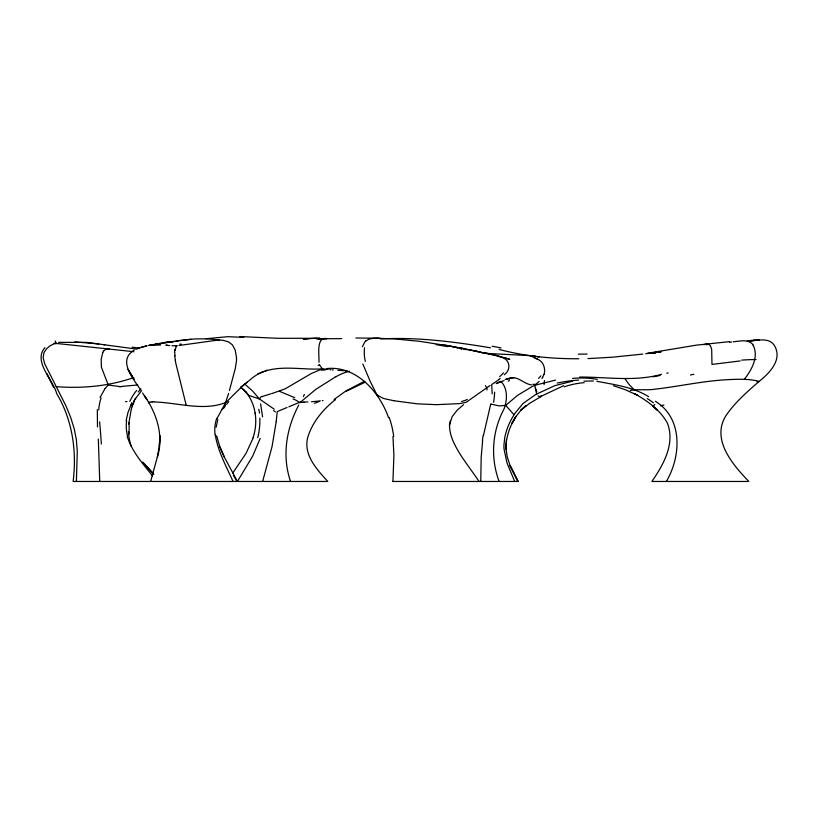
<?xml version="1.0" encoding="UTF-8"?>
<svg xmlns="http://www.w3.org/2000/svg" width="818" height="818" viewBox="0 0 818 818"><rect width="100%" height="100%" fill="white"/><g stroke="black" fill="none" stroke-linecap="round" stroke-linejoin="round"><path stroke-width="1.23" d="M480.759 481.465L481.189 457.18L482.661 440.473M392.926 481.465L393.908 455.197L392.957 436.546M76.391 481.465L77.281 451.178L76.33 439.542L74.233 428.836L70.624 417.252L65.726 405.401L44.714 363.816L43.129 357.63L44.008 352.578L46.462 348.877L49.908 345.891L54.07 343.775L57.495 343.56L133.886 351.709M506.454 439.787L505.902 449.082C505.79 437.456 509.829 426.198 515.913 416.413L511.771 423.724L516.025 416.474L520.698 410.544L525.964 405.605L520.831 410.166L529.686 403.274L540.81 396.699M159.295 446.219L159.97 435.769L159.316 446.107L157.199 457.507L150.645 481.465M492.211 393.928L491.7 384.583L498.735 379.767M128.896 422.978L131.187 409.757M97.332 409.644L97.495 426.863M174.735 349.337L174.592 352.405M276.187 421.71L277.261 411.597L287.067 407.487M499.113 481.465C490.309 457.732 492.078 431.475 503.888 409.256C507.324 400.851 508.039 388.468 501.015 381.607M276.167 421.935L272.067 446.516L262.65 481.465M652.897 406.321L657.324 410.104L652.907 406.403L654.789 404.481M126.115 420.769L127.935 412.681L131.892 402.558M157.342 457.426C164.06 435.82 156.831 413.591 144.408 395.707L146.78 399.521L142.629 392.998M483.438 435.554L490.759 403.908L491.577 404.174M148.487 402.517L149.336 403.11M450.381 420.677L449.46 425.104L452.139 416.669L457.16 410.196L463.55 404.665M216.156 427.252L217.813 419.552M544.082 374.491C545.77 368.519 543.428 361.188 537.16 359.092M229.418 390.575L235.267 368.519L236.504 360.728A18.344 10.307 84 0 0 236.463 357.773M131.279 409.419L131.964 407.057M228.631 393.417L225.287 403.274L217.036 418.438M630.238 390.564C635.218 388.898 647.713 390.544 655.034 389.163C678.817 386.485 702.263 381.096 726.2 379.756C735.863 379.215 745.648 378.785 755.218 380.462C756.425 380.789 757.908 380.82 758.899 381.577C746.957 392.006 734.769 402.599 725.852 415.82C710.995 439.787 732.969 464.931 748.818 481.465L651.854 481.465C663.357 464.839 675.3 443.939 667.478 423.274C660.279 409.971 647.161 400.636 634.124 393.468L637.733 395.319L624.778 389.521L613.388 385.718M260.185 438.468L252.67 456.107L237.424 481.465L224.285 457.006L219.51 445.79L216.647 435.779M132.066 406.72L132.751 404.644M362.405 346.72L364.695 342.18A9.949 8.027 -86.8 0 1 365.994 340.85M133.743 402.027L134.377 400.329M253.243 437.783L246.095 453.284L232.793 473.009M134.561 399.798L134.909 398.826M132.884 404.286L133.436 402.804M100.103 397.384L105.123 388.438M102.792 352.425L101.187 359.235L101.391 367.139L108.252 385.033L119.367 386.495M666.343 481.465C681.19 456.403 683.122 418.202 655.371 401.28M299.787 402.763L315.687 389.44L335.953 376.617M298.785 404.992C286.361 428.428 281.77 455.8 290.543 481.465M133.733 401.607L136.033 397.906M54.152 343.611L55.491 342.722M136.177 397.671L141.616 390.677M542.774 377.405L541.966 378.529M744.319 379.358C751.589 370.012 759.104 356.822 753.081 345.022M103.589 351.004L105.634 349.378L109.377 348.938M226.637 404.378L228.805 401.505M138.17 392.016L140.952 388.908M44.939 347.63C32.73 361.382 53.201 379.859 56.677 393.53C72.495 419.961 76.923 451.209 73.129 481.465L327.803 481.465C317.149 469.808 303.529 455.319 307.558 438.131C311.975 422.528 322.844 409.624 335.329 399.654M504.256 374.756C511.669 369.48 509.982 358.713 500.667 357.149M154.469 401.975C177.772 402.589 204.101 411.618 226.249 402.282C233.846 394.511 241.443 386.679 249.991 379.93C269.94 361.668 298.56 370.574 322.721 368.857M491.976 404.296L498.99 405.892L505.708 405.401L517.487 395.391L532.058 386.617L534.737 385.298L555.586 380.104M175.931 346.525L177.056 345.779M539.144 381.413L534.737 385.298L535.821 390.084M134.264 350.145C117.056 360.36 133.406 378.724 140.594 389.889M247.445 381.986L241.719 386.433M133.242 404.092L134.08 401.219M365.994 340.83L369.194 339.061L373.949 338.192L394.204 338.887L419.971 341.362L446.72 345.605M470.452 399.276L490.135 385.452M469.123 400.288L469.798 399.777M468.428 400.8L465.892 402.405L459.788 403.601L436.475 404.665L417.374 403.836L394.102 400.779M241.566 386.536L240.942 386.914M703.787 344.777L706.64 343.775M261.842 396.648L270.666 393.857M653.705 406.178L652.999 406.464M572.559 381.178L554.87 385.636L535.882 394.399L523.039 403.458L513.898 414.614L505.708 405.401M222.118 409.204L224.081 407.804A49.683 13.906 12.7 0 0 224.521 407.313L225.431 405.452L225.287 403.274M346.474 391.137L365.36 382.118M498.694 382.405L500.872 381.352L496.199 383.581L504.041 380.595M300.094 402.078L288.846 406.822M364.337 381.331L345.902 390.963L334.122 399.47L335.268 399.624M132.26 404.654L130.727 405.207M265.206 370.943L267.108 370.176M263.928 371.454L259.827 373.018M271.699 393.622L285.104 388.877L311.3 373.54L322.384 368.806L319.47 364.9M563.674 385.687L541.005 396.321L541.025 395.615M137.618 348.468L147.066 345.789L141.228 347.221M258.692 373.417L257.895 373.693M148.948 402.262L152.526 401.924M531.475 384.93C522.927 383.765 516.7 374.112 507.457 379.051M150.931 345.237L178.917 340.564L194.5 338.959L207.251 338.795L222.936 340.298L228.539 341.873L232.486 344.94L235.185 350.084L236.535 357.773M171.535 342.343L172.997 342.016M133.855 377.548C108.845 386.249 82.649 388.642 56.207 386.658M148.917 345.431L165.461 342.282L172.925 341.719M666.823 373.223L668.204 372.936M661.496 374.337C634.686 381.812 607.007 376.986 579.737 377.047M175.481 341.505L178.702 340.912M511.659 378.11L513.847 377.752M511.434 378.151L506.7 378.765M179.888 340.707L191.023 339.245M647.069 353.325L696.609 345.114L729.574 341.638M507.078 379.112L505.156 379.419M137.772 384.961L121.176 386.474M729.646 342.323L731.578 342.036M178.948 345.493L219.531 339.869M162.506 342.844L169.735 342.057M733.204 341.801C739.349 341.28 746.701 339.102 751.885 343.499A8.814 6.043 83 0 1 753.051 345.063M650.402 353.202L660.3 351.893L657.825 352.2M660.596 351.863L650.964 353.12L655.903 352.476M650.699 353.161L660.566 351.863M651.752 352.987L655.402 352.517M651.2 353.079L656.036 352.456M658.03 352.2L660.862 351.832M658.367 352.159L660.842 351.842M654.216 352.691L645.678 353.744M149.04 345.401L154.213 345.257M532.119 355.697L535.739 356.229M205.952 338.744L227.721 336.689L243.795 337.394M531.874 355.728L485.565 353.345M323.069 400.585L322.282 400.687M642.764 354.092L612.539 357.19L587.999 358.601M320.37 400.902L314.153 401.515M748.971 340.994L754.595 340.452L747.192 341.034M303.253 339.081L319.634 337.916M303.877 339.02L308.703 338.611M740.188 360.953L711.977 364.409L711.691 349.439L710.382 345.677L708.122 343.887M313.642 401.556L311.525 401.72M149.132 345.421L150.113 345.36M583.96 381.137L593.439 380.983M318.12 339.071L326.648 338.662M753.255 340.452L759.349 340.257L750.392 340.544C758.552 340.523 769.891 337.169 774.799 346.157C782.478 360.288 769.043 373.56 758.828 381.638L756.947 381.73M58.61 342.364L86.8 342.405L137.23 349.194M307.895 401.924L303.519 402.067M326.719 368.56C356.362 365.544 379.583 391.965 388.54 417.671M154.081 345.073L160.42 345.073M380.554 338.928C417.487 336.975 454.276 341.76 490.626 347.814M176.923 345.799L172.036 345.707M316.914 338.304L277.302 338.284L239.889 336.535M578.837 358.765C552.007 358.877 525.125 356.382 499.144 349.419M355.922 338.008L377.251 338.212M392.548 481.465L518.152 481.465L510.003 465.646L517.947 481.465L509.982 465.217L507.232 456.935L505.943 448.458M74.765 341.883L98.845 343.938M377.425 338.151L380.329 338.294M347.088 370.851L337.906 370.329M166.085 345.329L169.776 345.574M333.355 369.981L332.425 369.9M331.024 369.767L329.848 369.654M328.161 369.491L327.425 369.409M540.238 396.822L538.009 395.861M460.585 347.773L464.747 348.949M537.763 356.873L539.052 357.057M326.924 369.358L325.38 369.184M132.127 347.21L139.684 348.069M324.828 369.112L323.366 368.938M596.792 381.29C614.42 384.644 633.03 387.047 648.582 396.638M104.786 344.818L103.61 344.654M482.998 352.998L481.69 352.803M461.679 348.877L461.055 348.775M393.775 400.728L383.499 398.478L377.047 395.053L370.503 382.037L362.834 364.01M465.953 349.562L466.853 349.705M445.626 345.155L476.25 351.147M469.992 350.227L471.761 350.523M474.103 350.922L476.413 351.321M477.272 351.474L497.436 355.973A79.581 65.297 -72.8 0 1 500.647 357.21M449.399 346.004L481.413 352.323M274.234 409.225L259.337 398.898L248.733 395.411L244.418 390.646M460.81 348.785L461.505 348.928M456.761 347.885L457.426 348.028M447.794 345.85L450.197 346.392M452.906 347.016L453.847 347.231M326.791 338.54C315.83 336.556 319.419 355.298 318.959 362.262M504.215 357.722L509.757 359.327L500.892 356.699M530.248 355.922L534.9 357.763M378.529 397.037L377.047 395.053M294.777 397.66L279.49 391.331M536.71 358.836L535.493 358.1M244.674 383.99L252.721 391.157L259.337 398.898M245.778 392.272L247.547 393.662M633.899 389.491L629.195 384.644L624.993 378.744M152.976 473.417L142.976 462.691L153.743 474.307M242.885 388.928L243.437 389.521M142.649 462.047L153.62 474.062M243.621 389.736L244.214 390.401M152.557 475.912C142.843 463.724 131.995 451.597 127.209 436.475M479.123 481.465L462.098 457.334C456.71 448.622 449.307 437.303 449.532 424.757M236.862 481.465L233.396 475.33M224.285 457.006L219.439 446.117M53.436 387.159L46.933 373.642M233.058 481.465C226.208 466.383 218.038 451.464 215.277 434.951M514.686 481.465L507.078 463.223L504.052 449.133A39.55 37.331 -89.9 0 1 503.96 444.767L504.818 437.139A65.338 61.739 90 0 1 514.103 414.757M536.639 393.959L535.862 390.35M260.605 403.877L262.568 416.832M186.197 405.217L175.747 363.039A14.08 2.526 80.7 0 1 175.297 360.145M255.196 413.018L255.308 413.704M175.267 360.135L174.745 355.585M98.324 439.072L99.745 481.465M129.101 423.162L129.172 433.939M660.515 405.748A29.622 6.728 0.3 0 1 663.93 405.063M647.232 398.57A46.432 25.839 30 0 1 653.47 402.814M544.093 384.603A65.389 13.569 -70.7 0 1 544.491 380.513M572.528 378.448A90.348 81.289 -31.1 0 1 597.345 379.378M535.35 388.325A60.225 5.297 58.1 0 1 536.833 391.771M536.148 384.48A38.303 10.654 -16.4 0 1 532.784 384.266M557.222 383.039A64.54 25.225 -8.3 0 1 578.755 380.073M494.624 392.149A85.859 39.939 -54 0 1 493.561 402.282M467.313 399.409A47.413 8.384 1 0 1 461.587 401.474M321.208 370.217A47.495 11.933 -8.7 0 1 325.186 369.951M304.03 402.313A43.17 8.886 5.5 0 1 300.543 402.333M293.059 399A26.207 14.1 -10.5 0 1 299.245 402.436M259.449 398.99A39.806 17.577 41.7 0 1 261.607 396.423M258.764 409.256A45.747 5.266 81.1 0 1 259.572 413.059M273.59 410.585A15.695 5.491 36.6 0 1 275.41 411.935M240.41 387.282A50.583 44.734 -24.3 0 1 246.095 391.996M245.942 392.139A43.231 43.18 -58 0 1 255.083 413.039M319.143 401.454A57.413 4.928 -17.6 0 1 314.449 403.325M148.794 402.548A36.974 2.26 3.3 0 1 149.725 402.323M152.066 401.761A48.968 6.718 16.8 0 1 153.948 401.781M105.185 388.509A42.771 33.518 76.3 0 1 108.303 385.104M98.722 409.982A49.192 40.491 67.3 0 1 101.074 397.937M99.632 421.894A64.325 5.798 85.6 0 1 101.33 444.051M127.005 401.577A30.787 6.34 12.4 0 1 125.502 401.587M131.146 446.086A53.477 52.618 70.3 0 1 128.467 431.485M128.661 423.99A53.477 52.618 70.3 0 1 128.774 422.967M319.562 364.46A25.818 5.123 -74.7 0 1 318.171 365.462M316.464 338.877A90.154 1.339 -0.9 0 1 341.719 338.611M155.768 343.989A77.393 7.679 10.9 0 1 160.563 343.938M181.33 344.153A34.244 2.25 0.1 0 1 179.817 344.102M56.319 343.008A29.734 7.986 26.4 0 1 55.154 340.994M442.303 344.859A39.734 3.2 9.6 0 1 445.698 345.411M475.135 350.994A78.487 3.221 9.9 0 1 478.039 351.638M540.892 375.82A24.755 11.483 -59.6 0 1 538.592 378.356M543.796 374.409A8.16 5.961 -74.3 0 1 542.559 377.2M537.15 358.887A34.325 16.912 74.3 0 1 536.71 358.621M534.982 358.223A34.162 14.274 65.6 0 1 535.575 358.591M587.079 354.041A193.396 99.622 2.1 0 1 578.326 354.163M741.65 360.124A98.63 21.248 -13.2 0 1 756.108 359.562M485.371 385.656A69.642 13.098 20.4 0 1 486.925 389.971M659.973 375.472A66.064 2.924 -12.7 0 1 653.296 376.812M690.474 374.992A82.526 0.521 -11.9 0 1 693.817 374.276M564.195 386.853A84.438 76.82 32.6 0 1 584.226 382.66M482.395 440.503A36.278 10.102 -80.8 0 1 483.193 435.462M389.184 417.425A86.401 83.957 -80.2 0 1 393.683 436.444M304.347 394.45A66.289 3.262 -63.2 0 1 303.468 396.536M259.817 418.11A42.608 24.693 -78.2 0 1 257.752 437.681M255.216 413.714A51.606 51.237 -76.9 0 1 253.048 437.712M215.144 434.982A35.665 34.724 -24.7 0 1 216.729 418.346M121.33 386.74A32.884 18.691 18.7 0 1 119.51 386.771M129.847 401.362A51.135 45.747 82.9 0 1 136.637 390.442M127.628 436.352A36.892 34.52 86.1 0 1 126.596 420.851M335.993 376.72A81.023 60.184 87.4 0 1 349.613 371.27M166.013 345.104A43.875 0.644 -1.8 0 1 167.22 345.053M436.158 344.644A50.736 3.364 9.9 0 1 447.589 346.638M483.806 352.578A71.37 3.701 9.6 0 1 499.205 356.116M509.277 379.552A94.172 10.143 17.3 0 1 508.183 381.229M500.146 378.386A48.303 27.894 -66.3 0 1 498.704 379.542M503.448 372.824A40.307 23.702 -67.1 0 1 499.696 376.617M365.319 361.433A20.399 9.959 -89.8 0 1 364.521 347.701M174.97 355.84A17.29 4.11 79.8 0 1 174.796 352.762M175.308 350.298A14.346 4.652 75.4 0 1 176.136 347.067M102.802 352.446A8.047 3.313 -84.5 0 1 103.589 351.034M706.864 344.951A61.698 15.562 82.2 0 1 708.122 343.867M492.109 346.219A124.95 43.17 4.8 0 1 500.953 347.926M128.426 369.93L128.037 369.307L134.08 379.409L128.426 369.93"/></g></svg>
